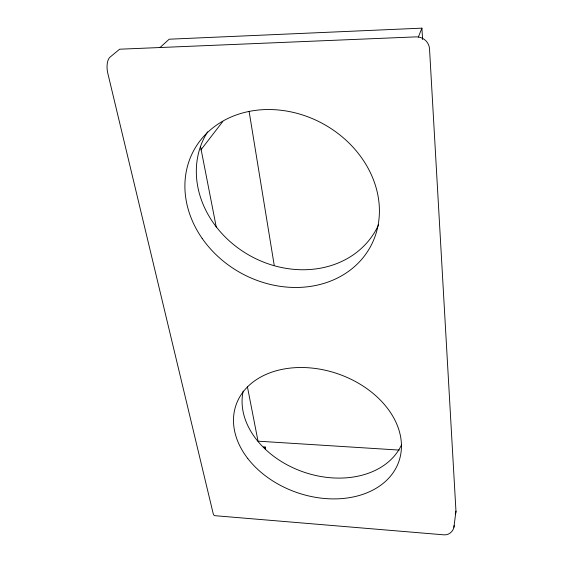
<?xml version="1.0" encoding="UTF-8"?>
<svg xmlns="http://www.w3.org/2000/svg" width="563" height="563" viewBox="0 0 563 563"><rect width="100%" height="100%" fill="white"/><g stroke="black" fill="none" stroke-linecap="round" stroke-linejoin="round"><path stroke-width="0.84" d="M453.912 527.306L455.96 511.077L429.527 48.868A12.801 12.358 20.1 0 0 415.958 36.877L119.63 49.206L109.954 57.215A12.379 5.503 84.7 0 0 107.772 73.134L213.053 513.041A9.501 3.075 -83.6 0 0 215.003 515.694L444.031 534.85C449.274 535.314 454.074 530.761 454.137 525.546M264.511 448.641L265.145 447.001L263.442 446.888M418.33 37.088L421.912 28.15L169.196 39.206L160.096 47.468M200.885 149.899L222.842 121.432M399.223 450.083L258.03 441.174L247.424 386.823M200.625 146.971L216.283 227.206M265.145 447.001L265.623 449.506M249.135 111.53L274.188 265.096M421.912 28.15L422.609 39.558M455.96 511.077A9.662 6.735 12.4 0 1 455.228 513.906M401.616 444.629A83.873 62.162 19 0 1 304.238 472.258A83.873 62.162 19 0 1 243.181 391.053M378.603 224.721A97.476 83.57 29 0 1 251.063 256.285A97.476 83.57 29 0 1 207.585 131.869M247.783 458.528A86.174 62.796 19.1 0 0 392.925 473.011A86.174 62.796 19.1 0 0 311.733 368.047A86.174 62.796 19.1 0 0 247.783 458.528M202.124 238.353A100.594 85.175 28.7 0 0 370.039 247.439A100.594 85.175 28.7 0 0 274.315 109.686A100.594 85.175 28.7 0 0 202.124 238.353"/></g></svg>
